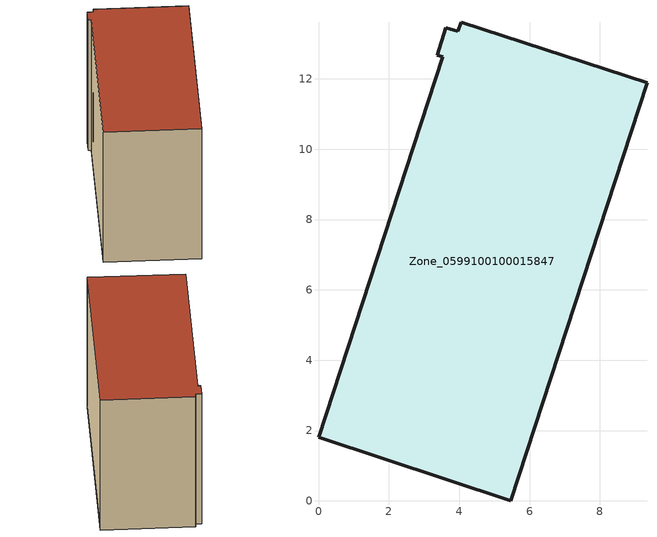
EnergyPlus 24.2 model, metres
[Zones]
Zone_0599100100015847
 floor ground (C_G): 3.96,13.36 4.06,13.61 9.34,11.89 5.46,0 0,1.81 3.53,12.62 3.37,12.67 3.62,13.46 z0
 wall outside (C_F): 5.46,0 9.34,11.89 4.06,13.61 3.96,13.36 3.62,13.46 3.37,12.67 3.53,12.62 0,1.81 5.46,0 z0:9.22
 roof outside (C_R): 4.06,13.61 3.96,13.36 3.62,13.46 3.37,12.67 3.53,12.62 0,1.81 5.46,0 9.34,11.89 z9.22
[BUILDING]
Pand.0599100100015847: North Axis=0; Terrain=City; Loads Convergence Tolerance Value=0.04; Temperature Convergence Tolerance Value=0.4; Solar Distribution=FullExterior; Maximum Number of Warmup Days=25; Minimum Number of Warmup Days=1
[Site:Location]
Rotterdam.The.Hague.AP_ZH_NLD Design_Conditions: Latitude=51.96; Longitude=4.45; Time Zone=1; Elevation=-4.5
[SITE:GROUNDTEMPERATURE:BUILDINGSURFACE]
18, 18, 18, 18, 18, 18, 18, 18, 18, 18, 18, 18
[MATERIAL] Thermal Absorptance=0.9; Solar Absorptance=0.7; Visible Absorptance=0.7
Name | Roughness | Thickness | Conductivity | Density | Specific Heat
G.TI.2015-2018 | MediumSmooth | 0.15 | 0.0428571 | 540 | 1210
F.TI.2015-2018 | Rough | 0.3 | 0.0666667 | 1920 | 840
R.TI.2015-2018 | MediumRough | 0.2 | 0.0333333 | 1500 | 1000
[CONSTRUCTION]
C_G: G.TI.2015-2018
C_F: F.TI.2015-2018
C_R: R.TI.2015-2018
[ZONE]
Zone_0599100100015847: Type=1; Multiplier=1; Ceiling Height=Autocalculate; Volume=Autocalculate; Floor Area=autocalculate; Part of Total Floor Area=Yes
[ZONEINFILTRATION:DESIGNFLOWRATE]
Infil_Zone_0599100100015847: Zone or ZoneList or Space or SpaceList=Zone_0599100100015847; Schedule=AlwaysOn; Design Flow Rate Calculation Method=Flow/Area; Flow Rate per Floor Area=0.0015; Constant Term Coefficient=1; Temperature Term Coefficient=0; Velocity Term Coefficient=0; Velocity Squared Term Coefficient=0
[HVACTEMPLATE:ZONE:IDEALLOADSAIRSYSTEM]
Zone_0599100100015847: Maximum Heating Supply Air Temperature=50; Minimum Cooling Supply Air Temperature=13; Maximum Heating Supply Air Humidity Ratio=0.0156; Minimum Cooling Supply Air Humidity Ratio=0.0077; Heating Limit=NoLimit; Cooling Limit=NoLimit; Dehumidification Control Type=ConstantSensibleHeatRatio; Cooling Sensible Heat Ratio=0.7; Dehumidification Setpoint=60; Humidification Control Type=None; Humidification Setpoint=30; Outdoor Air Method=None; Outdoor Air Flow Rate per Person=0.00944; Outdoor Air Flow Rate per Zone Floor Area=0; Outdoor Air Flow Rate per Zone=0; Demand Controlled Ventilation Type=None; Outdoor Air Economizer Type=NoEconomizer; Heat Recovery Type=None; Sensible Heat Recovery Effectiveness=0.7; Latent Heat Recovery Effectiveness=0.65
[ZONECONTROL:THERMOSTAT]
ThermostatControl_Zone_0599100100015847: Zone or ZoneList=Zone_0599100100015847; Control Type Schedule=DualSetpointControlType; Control 1=Thermostat_Zone_0599100100015847; Temperature Difference Between Cutout And Setpoint=0
[THERMOSTATSETPOINT:DUALSETPOINT]
Thermostat_Zone_0599100100015847: Heating Setpoint Temperature Schedule=HeatingSetpoint_Zone_0599100100015847; Cooling Setpoint Temperature Schedule=CoolingSetpoint_Zone_0599100100015847
[SCHEDULE:COMPACT]
HeatingSetpoint_Zone_0599100100015847: Through: 12/31, For: AllDays, Until: 24:00, 21
CoolingSetpoint_Zone_0599100100015847: Through: 12/31, For: AllDays, Until: 24:00, 24
DualSetpointControlType: Through: 12/31, For: AllDays, Until: 24:00, 4
AlwaysOn: Through: 12/31, For: AllDays, Until: 24:00, 1
